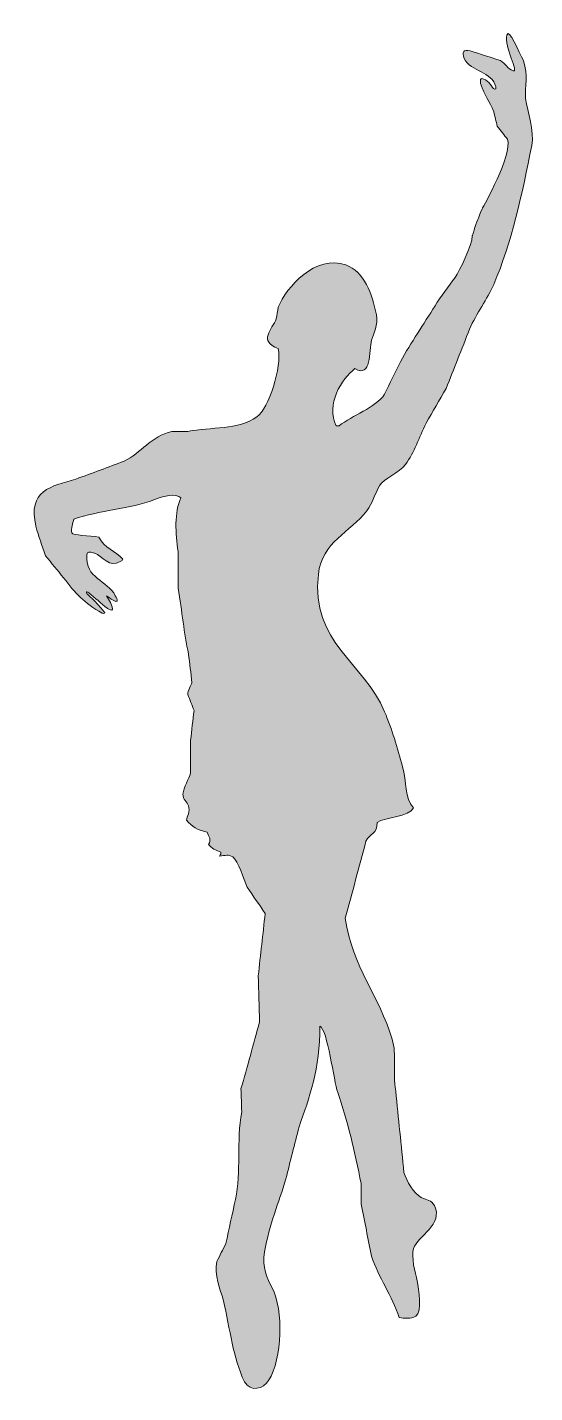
# Model space of a CAD drawing. Header units: inches. Extents: x 25.1 to 50.6, y -72.3 to -3.6.
import ezdxf

# ---------------------------------------------------------------- set-up
doc = ezdxf.new("R2010")
doc.units = ezdxf.units.IN
doc.header["$MEASUREMENT"] = 0
doc.layers.add('Layer 1', color=7, linetype='Continuous')

msp = doc.modelspace()

# ---------------------------------------------------------------- hatches: boundary and pattern name
at = {"layer": 'Layer 1'}
h = msp.add_hatch(color=7, dxfattribs=at)
edge = h.paths.add_edge_path()
edge.add_spline(control_points=[(50.163, -7.213), (50.129, -6.576), (50.302, -6.07), (50.057, -5.302), (49.838, -4.896), (49.312, -3.629), (49.224, -4.017), (49.068, -4.586), (49.868, -5.935), (49.536, -5.822), (49.245, -5.718), (49.149, -5.439), (48.912, -5.302), (48.403, -5.14), (47.893, -4.978), (47.383, -4.816), (47.03, -4.739), (46.962, -4.857), (47.072, -5.198), (47.41, -5.878), (48.492, -5.844), (48.668, -6.623), (48.674, -6.648), (48.668, -6.727), (48.668, -6.727), (48.519, -6.803), (48.392, -6.396), (48.148, -6.275), (47.933, -6.158), (47.853, -6.188), (47.905, -6.449), (48.088, -7.087), (48.379, -7.347), (48.566, -7.874), (48.622, -8.117), (48.681, -8.36), (48.739, -8.603), (48.912, -8.823), (49.086, -9.042), (49.259, -9.263), (49.499, -10.057), (48.06, -12.625), (47.974, -12.772), (47.931, -12.888), (47.766, -13.294), (47.766, -13.294), (47.624, -13.6), (47.487, -14.126), (47.487, -14.126), (47.473, -14.594), (46.841, -15.897), (46.618, -16.21), (46.304, -16.656), (45.892, -17.182), (45.611, -17.637), (45.037, -18.569), (44.407, -19.471), (43.875, -20.45), (43.609, -20.994), (43.342, -21.538), (43.076, -22.082), (42.583, -22.787), (41.456, -23.14), (40.782, -23.681), (40.782, -23.681), (40.645, -23.681), (40.645, -23.681), (40.085, -22.618), (40.921, -21.309), (41.582, -20.797), (42.434, -21.309), (42.278, -19.898), (42.415, -19.372), (42.509, -19.017), (42.759, -18.626), (42.658, -18.088), (42.458, -17.029), (42.034, -15.919), (41.13, -15.585), (39.603, -15.024), (38.121, -16.711), (37.726, -17.706), (37.69, -17.902), (37.655, -18.1), (37.621, -18.296), (37.424, -18.818), (36.685, -19.419), (37.726, -19.79), (37.911, -20.731), (37.245, -22.793), (36.648, -23.229), (35.725, -23.902), (34.323, -23.723), (33.175, -23.958), (33.175, -23.958), (32.375, -23.958), (32.375, -23.958), (31.334, -24.206), (30.805, -25.035), (29.977, -25.453), (29.167, -25.754), (28.357, -26.055), (27.545, -26.356), (26.292, -26.718), (25.098, -26.921), (25.532, -28.719), (25.663, -29.265), (25.834, -29.669), (26.016, -30.212), (26.318, -30.582), (26.618, -30.952), (26.921, -31.324), (27.509, -32.08), (27.949, -32.609), (28.866, -33.096), (28.952, -33.133), (29.044, -33.094), (28.971, -33.027), (28.513, -32.474), (28.125, -32.146), (28.1, -32.123), (28.024, -31.973), (28.121, -32.019), (28.204, -32.088), (28.507, -32.343), (28.809, -32.598), (29.109, -32.852), (29.109, -32.852), (29.746, -33.308), (29.087, -32.234), (29.167, -32.268), (29.307, -32.401), (29.388, -32.436), (29.698, -32.613), (29.643, -32.428), (29.526, -32.228), (29.134, -31.416), (27.985, -31.391), (28.1, -30.143), (28.13, -30.017), (28.185, -29.991), (28.484, -30.074), (28.866, -30.194), (29.215, -30.885), (29.804, -30.491), (29.874, -30.442), (29.861, -30.453), (29.907, -30.386), (29.521, -29.952), (28.979, -29.836), (28.693, -29.274), (28.24, -29.205), (27.367, -29.182), (27.337, -29.065), (27.277, -28.814), (27.39, -28.607), (27.441, -28.372), (28.684, -27.928), (30.317, -27.852), (31.472, -27.399), (31.759, -27.285), (32.346, -27.067), (32.722, -27.225), (32.756, -27.248), (32.791, -27.271), (32.825, -27.294), (32.497, -28.036), (32.542, -29.085), (32.688, -30.003), (32.688, -30.003), (32.688, -31.845), (32.688, -31.845), (32.876, -32.994), (32.988, -34.136), (33.209, -35.146), (33.266, -35.632), (33.324, -36.119), (33.383, -36.605), (33.345, -36.736), (33.153, -36.991), (33.175, -37.194), (33.279, -37.462), (33.383, -37.729), (33.487, -37.994), (33.429, -38.492), (33.371, -38.991), (33.313, -39.488), (33.313, -39.488), (33.313, -41.156), (33.313, -41.156), (33.229, -41.443), (32.968, -41.85), (32.93, -42.198), (32.901, -42.482), (33.151, -42.599), (33.209, -42.788), (33.293, -43.068), (33.142, -43.327), (33.105, -43.518), (33.408, -43.812), (33.613, -44.027), (34.146, -44.109), (34.244, -44.367), (34.369, -44.487), (34.218, -44.734), (34.354, -44.912), (34.6, -45.046), (34.841, -45.115), (34.844, -45.215), (34.827, -45.219), (34.773, -45.326), (35.056, -45.292), (35.217, -45.226), (35.432, -45.359), (35.735, -45.566), (35.954, -46.474), (36.163, -46.888), (36.462, -47.328), (36.764, -47.768), (37.065, -48.208), (36.95, -49.251), (36.833, -50.293), (36.718, -51.336), (36.741, -52.11), (36.764, -52.888), (36.787, -53.664), (36.475, -54.786), (36.163, -55.91), (35.849, -57.033), (35.861, -57.415), (35.872, -57.798), (35.884, -58.18), (35.61, -59.688), (35.872, -61.17), (35.571, -62.591), (35.41, -63.333), (35.247, -64.074), (35.084, -64.815), (34.934, -65.116), (34.783, -65.418), (34.634, -65.719), (34.459, -66.338), (34.834, -67.169), (34.947, -67.629), (35.327, -69.203), (35.422, -70.503), (36.023, -71.763), (36.345, -72.313), (36.975, -72.116), (37.239, -71.694), (37.926, -70.615), (37.997, -68.147), (37.412, -67.039), (37.162, -66.564), (36.895, -66.004), (37.03, -65.232), (37.281, -63.813), (37.752, -62.781), (38.108, -61.549), (38.327, -60.682), (38.547, -59.812), (38.768, -58.944), (39.291, -57.448), (39.844, -56.034), (39.81, -53.872), (40.212, -54.046), (40.514, -56.638), (40.714, -57.206), (41.199, -58.592), (41.593, -60.222), (41.893, -61.793), (41.893, -61.793), (41.893, -62.834), (41.893, -62.834), (42.068, -63.704), (42.242, -64.572), (42.415, -65.44), (42.768, -66.532), (43.46, -67.441), (43.806, -68.532), (44.078, -68.59), (44.39, -68.603), (44.639, -68.463), (44.981, -68.236), (44.793, -67.111), (44.708, -66.692), (44.624, -66.28), (44.39, -65.479), (44.534, -65.059), (44.748, -64.441), (46.049, -63.838), (45.577, -62.904), (45.427, -62.604), (45.213, -62.647), (44.916, -62.489), (44.553, -62.291), (44.172, -61.673), (44.048, -61.237), (43.909, -59.871), (43.77, -58.503), (43.631, -57.137), (43.473, -56.132), (43.696, -55.312), (43.456, -54.531), (42.795, -52.358), (41.474, -50.911), (41.096, -48.451), (41.443, -47.155), (41.79, -45.858), (42.137, -44.561), (42.332, -44.171), (42.718, -44.213), (42.692, -43.624), (43.118, -43.351), (44.306, -43.357), (44.534, -42.893), (44.063, -42.416), (44.189, -41.571), (43.979, -40.809), (43.718, -39.858), (43.445, -38.95), (43.076, -38.064), (42.031, -35.567), (39.339, -34.574), (39.74, -31.15), (39.932, -29.516), (41.343, -29.023), (42.172, -27.954), (42.475, -27.564), (42.567, -27.122), (42.832, -26.668), (43.016, -26.351), (43.831, -26.019), (44.117, -25.627), (44.584, -24.989), (44.787, -24.307), (45.16, -23.542), (45.496, -22.963), (45.832, -22.383), (46.167, -21.805), (46.561, -20.808), (46.955, -19.812), (47.349, -18.817), (47.695, -18.003), (48.238, -17.312), (48.566, -16.559), (49.447, -14.527), (50.013, -11.954), (50.475, -9.576), (50.625, -8.807), (50.275, -7.916), (50.163, -7.213)], knot_values=[0, 0, 0, 0, 1, 1, 1, 2, 2, 2, 3, 3, 3, 4, 4, 4, 5, 5, 5, 6, 6, 6, 7, 7, 7, 8, 8, 8, 9, 9, 9, 10, 10, 10, 11, 11, 11, 12, 12, 12, 13, 13, 13, 14, 14, 14, 15, 15, 15, 16, 16, 16, 17, 17, 17, 18, 18, 18, 19, 19, 19, 20, 20, 20, 21, 21, 21, 22, 22, 22, 23, 23, 23, 24, 24, 24, 25, 25, 25, 26, 26, 26, 27, 27, 27, 28, 28, 28, 29, 29, 29, 30, 30, 30, 31, 31, 31, 32, 32, 32, 33, 33, 33, 34, 34, 34, 35, 35, 35, 36, 36, 36, 37, 37, 37, 38, 38, 38, 39, 39, 39, 40, 40, 40, 41, 41, 41, 42, 42, 42, 43, 43, 43, 44, 44, 44, 45, 45, 45, 46, 46, 46, 47, 47, 47, 48, 48, 48, 49, 49, 49, 50, 50, 50, 51, 51, 51, 52, 52, 52, 53, 53, 53, 54, 54, 54, 55, 55, 55, 56, 56, 56, 57, 57, 57, 58, 58, 58, 59, 59, 59, 60, 60, 60, 61, 61, 61, 62, 62, 62, 63, 63, 63, 64, 64, 64, 65, 65, 65, 66, 66, 66, 67, 67, 67, 68, 68, 68, 69, 69, 69, 70, 70, 70, 71, 71, 71, 72, 72, 72, 73, 73, 73, 74, 74, 74, 75, 75, 75, 76, 76, 76, 77, 77, 77, 78, 78, 78, 79, 79, 79, 80, 80, 80, 81, 81, 81, 82, 82, 82, 83, 83, 83, 84, 84, 84, 85, 85, 85, 86, 86, 86, 87, 87, 87, 88, 88, 88, 89, 89, 89, 90, 90, 90, 91, 91, 91, 92, 92, 92, 93, 93, 93, 94, 94, 94, 95, 95, 95, 96, 96, 96, 97, 97, 97, 98, 98, 98, 99, 99, 99, 100, 100, 100, 101, 101, 101, 102, 102, 102, 103, 103, 103, 104, 104, 104, 105, 105, 105, 106, 106, 106, 107, 107, 107, 108, 108, 108, 109, 109, 109, 110, 110, 110, 111, 111, 111, 112, 112, 112, 113, 113, 113, 114, 114, 114, 115, 115, 115, 116, 116, 116, 117, 117, 117, 117], degree=3, periodic=1)

# ---------------------------------------------------------------- linework, layer by layer
at = {"layer": 'Layer 1', "lineweight": 0}
msp.add_open_spline([(50.163, -7.213), (50.129, -6.576), (50.302, -6.07), (50.057, -5.302), (49.838, -4.896), (49.312, -3.629), (49.224, -4.017), (49.068, -4.586), (49.868, -5.935), (49.536, -5.822), (49.245, -5.718), (49.149, -5.439), (48.912, -5.302), (48.403, -5.14), (47.893, -4.978), (47.383, -4.816), (47.03, -4.739), (46.962, -4.857), (47.072, -5.198), (47.41, -5.878), (48.492, -5.844), (48.668, -6.623), (48.674, -6.648), (48.668, -6.727), (48.668, -6.727), (48.519, -6.803), (48.392, -6.396), (48.148, -6.275), (47.933, -6.158), (47.853, -6.188), (47.905, -6.449), (48.088, -7.087), (48.379, -7.347), (48.566, -7.874), (48.622, -8.117), (48.681, -8.36), (48.739, -8.603), (48.912, -8.823), (49.086, -9.042), (49.259, -9.263), (49.499, -10.057), (48.06, -12.625), (47.974, -12.772), (47.931, -12.888), (47.766, -13.294), (47.766, -13.294), (47.624, -13.6), (47.487, -14.126), (47.487, -14.126), (47.473, -14.594), (46.841, -15.897), (46.618, -16.21), (46.304, -16.656), (45.892, -17.182), (45.611, -17.637), (45.037, -18.569), (44.407, -19.471), (43.875, -20.45), (43.609, -20.994), (43.342, -21.538), (43.076, -22.082), (42.583, -22.787), (41.456, -23.14), (40.782, -23.681), (40.782, -23.681), (40.645, -23.681), (40.645, -23.681), (40.085, -22.618), (40.921, -21.309), (41.582, -20.797), (42.434, -21.309), (42.278, -19.898), (42.415, -19.372), (42.509, -19.017), (42.759, -18.626), (42.658, -18.088), (42.458, -17.029), (42.034, -15.919), (41.13, -15.585), (39.603, -15.024), (38.121, -16.711), (37.726, -17.706), (37.69, -17.902), (37.655, -18.1), (37.621, -18.296), (37.424, -18.818), (36.685, -19.419), (37.726, -19.79), (37.911, -20.731), (37.245, -22.793), (36.648, -23.229), (35.725, -23.902), (34.323, -23.723), (33.175, -23.958), (33.175, -23.958), (32.375, -23.958), (32.375, -23.958), (31.334, -24.206), (30.805, -25.035), (29.977, -25.453), (29.167, -25.754), (28.357, -26.055), (27.545, -26.356), (26.292, -26.718), (25.098, -26.921), (25.532, -28.719), (25.663, -29.265), (25.834, -29.669), (26.016, -30.212), (26.318, -30.582), (26.618, -30.952), (26.921, -31.324), (27.509, -32.08), (27.949, -32.609), (28.866, -33.096), (28.952, -33.133), (29.044, -33.094), (28.971, -33.027), (28.513, -32.474), (28.125, -32.146), (28.1, -32.123), (28.024, -31.973), (28.121, -32.019), (28.204, -32.088), (28.507, -32.343), (28.809, -32.598), (29.109, -32.852), (29.109, -32.852), (29.746, -33.308), (29.087, -32.234), (29.167, -32.268), (29.307, -32.401), (29.388, -32.436), (29.698, -32.613), (29.643, -32.428), (29.526, -32.228), (29.134, -31.416), (27.985, -31.391), (28.1, -30.143), (28.13, -30.017), (28.185, -29.991), (28.484, -30.074), (28.866, -30.194), (29.215, -30.885), (29.804, -30.491), (29.874, -30.442), (29.861, -30.453), (29.907, -30.386), (29.521, -29.952), (28.979, -29.836), (28.693, -29.274), (28.24, -29.205), (27.367, -29.182), (27.337, -29.065), (27.277, -28.814), (27.39, -28.607), (27.441, -28.372), (28.684, -27.928), (30.317, -27.852), (31.472, -27.399), (31.759, -27.285), (32.346, -27.067), (32.722, -27.225), (32.756, -27.248), (32.791, -27.271), (32.825, -27.294), (32.497, -28.036), (32.542, -29.085), (32.688, -30.003), (32.688, -30.003), (32.688, -31.845), (32.688, -31.845), (32.876, -32.994), (32.988, -34.136), (33.209, -35.146), (33.266, -35.632), (33.324, -36.119), (33.383, -36.605), (33.345, -36.736), (33.153, -36.991), (33.175, -37.194), (33.279, -37.462), (33.383, -37.729), (33.487, -37.994), (33.429, -38.492), (33.371, -38.991), (33.313, -39.488), (33.313, -39.488), (33.313, -41.156), (33.313, -41.156), (33.229, -41.443), (32.968, -41.85), (32.93, -42.198), (32.901, -42.482), (33.151, -42.599), (33.209, -42.788), (33.293, -43.068), (33.142, -43.327), (33.105, -43.518), (33.408, -43.812), (33.613, -44.027), (34.146, -44.109), (34.244, -44.367), (34.369, -44.487), (34.218, -44.734), (34.354, -44.912), (34.6, -45.046), (34.841, -45.115), (34.844, -45.215), (34.827, -45.219), (34.773, -45.326), (35.056, -45.292), (35.217, -45.226), (35.432, -45.359), (35.735, -45.566), (35.954, -46.474), (36.163, -46.888), (36.462, -47.328), (36.764, -47.768), (37.065, -48.208), (36.95, -49.251), (36.833, -50.293), (36.718, -51.336), (36.741, -52.11), (36.764, -52.888), (36.787, -53.664), (36.475, -54.786), (36.163, -55.91), (35.849, -57.033), (35.861, -57.415), (35.872, -57.798), (35.884, -58.18), (35.61, -59.688), (35.872, -61.17), (35.571, -62.591), (35.41, -63.333), (35.247, -64.074), (35.084, -64.815), (34.934, -65.116), (34.783, -65.418), (34.634, -65.719), (34.459, -66.338), (34.834, -67.169), (34.947, -67.629), (35.327, -69.203), (35.422, -70.503), (36.023, -71.763), (36.345, -72.313), (36.975, -72.116), (37.239, -71.694), (37.926, -70.615), (37.997, -68.147), (37.412, -67.039), (37.162, -66.564), (36.895, -66.004), (37.03, -65.232), (37.281, -63.813), (37.752, -62.781), (38.108, -61.549), (38.327, -60.682), (38.547, -59.812), (38.768, -58.944), (39.291, -57.448), (39.844, -56.034), (39.81, -53.872), (40.212, -54.046), (40.514, -56.638), (40.714, -57.206), (41.199, -58.592), (41.593, -60.222), (41.893, -61.793), (41.893, -61.793), (41.893, -62.834), (41.893, -62.834), (42.068, -63.704), (42.242, -64.572), (42.415, -65.44), (42.768, -66.532), (43.46, -67.441), (43.806, -68.532), (44.078, -68.59), (44.39, -68.603), (44.639, -68.463), (44.981, -68.236), (44.793, -67.111), (44.708, -66.692), (44.624, -66.28), (44.39, -65.479), (44.534, -65.059), (44.748, -64.441), (46.049, -63.838), (45.577, -62.904), (45.427, -62.604), (45.213, -62.647), (44.916, -62.489), (44.553, -62.291), (44.172, -61.673), (44.048, -61.237), (43.909, -59.871), (43.77, -58.503), (43.631, -57.137), (43.473, -56.132), (43.696, -55.312), (43.456, -54.531), (42.795, -52.358), (41.474, -50.911), (41.096, -48.451), (41.443, -47.155), (41.79, -45.858), (42.137, -44.561), (42.332, -44.171), (42.718, -44.213), (42.692, -43.624), (43.118, -43.351), (44.306, -43.357), (44.534, -42.893), (44.063, -42.416), (44.189, -41.571), (43.979, -40.809), (43.718, -39.858), (43.445, -38.95), (43.076, -38.064), (42.031, -35.567), (39.339, -34.574), (39.74, -31.15), (39.932, -29.516), (41.343, -29.023), (42.172, -27.954), (42.475, -27.564), (42.567, -27.122), (42.832, -26.668), (43.016, -26.351), (43.831, -26.019), (44.117, -25.627), (44.584, -24.989), (44.787, -24.307), (45.16, -23.542), (45.496, -22.963), (45.832, -22.383), (46.167, -21.805), (46.561, -20.808), (46.955, -19.812), (47.349, -18.817), (47.695, -18.003), (48.238, -17.312), (48.566, -16.559), (49.447, -14.527), (50.013, -11.954), (50.475, -9.576), (50.625, -8.807), (50.275, -7.916), (50.163, -7.213)], degree=3, knots=[0, 0, 0, 0, 1, 1, 1, 2, 2, 2, 3, 3, 3, 4, 4, 4, 5, 5, 5, 6, 6, 6, 7, 7, 7, 8, 8, 8, 9, 9, 9, 10, 10, 10, 11, 11, 11, 12, 12, 12, 13, 13, 13, 14, 14, 14, 15, 15, 15, 16, 16, 16, 17, 17, 17, 18, 18, 18, 19, 19, 19, 20, 20, 20, 21, 21, 21, 22, 22, 22, 23, 23, 23, 24, 24, 24, 25, 25, 25, 26, 26, 26, 27, 27, 27, 28, 28, 28, 29, 29, 29, 30, 30, 30, 31, 31, 31, 32, 32, 32, 33, 33, 33, 34, 34, 34, 35, 35, 35, 36, 36, 36, 37, 37, 37, 38, 38, 38, 39, 39, 39, 40, 40, 40, 41, 41, 41, 42, 42, 42, 43, 43, 43, 44, 44, 44, 45, 45, 45, 46, 46, 46, 47, 47, 47, 48, 48, 48, 49, 49, 49, 50, 50, 50, 51, 51, 51, 52, 52, 52, 53, 53, 53, 54, 54, 54, 55, 55, 55, 56, 56, 56, 57, 57, 57, 58, 58, 58, 59, 59, 59, 60, 60, 60, 61, 61, 61, 62, 62, 62, 63, 63, 63, 64, 64, 64, 65, 65, 65, 66, 66, 66, 67, 67, 67, 68, 68, 68, 69, 69, 69, 70, 70, 70, 71, 71, 71, 72, 72, 72, 73, 73, 73, 74, 74, 74, 75, 75, 75, 76, 76, 76, 77, 77, 77, 78, 78, 78, 79, 79, 79, 80, 80, 80, 81, 81, 81, 82, 82, 82, 83, 83, 83, 84, 84, 84, 85, 85, 85, 86, 86, 86, 87, 87, 87, 88, 88, 88, 89, 89, 89, 90, 90, 90, 91, 91, 91, 92, 92, 92, 93, 93, 93, 94, 94, 94, 95, 95, 95, 96, 96, 96, 97, 97, 97, 98, 98, 98, 99, 99, 99, 100, 100, 100, 101, 101, 101, 102, 102, 102, 103, 103, 103, 104, 104, 104, 105, 105, 105, 106, 106, 106, 107, 107, 107, 108, 108, 108, 109, 109, 109, 110, 110, 110, 111, 111, 111, 112, 112, 112, 113, 113, 113, 114, 114, 114, 115, 115, 115, 116, 116, 116, 117, 117, 117, 117], dxfattribs=at)

doc.saveas('drawing.dxf')
